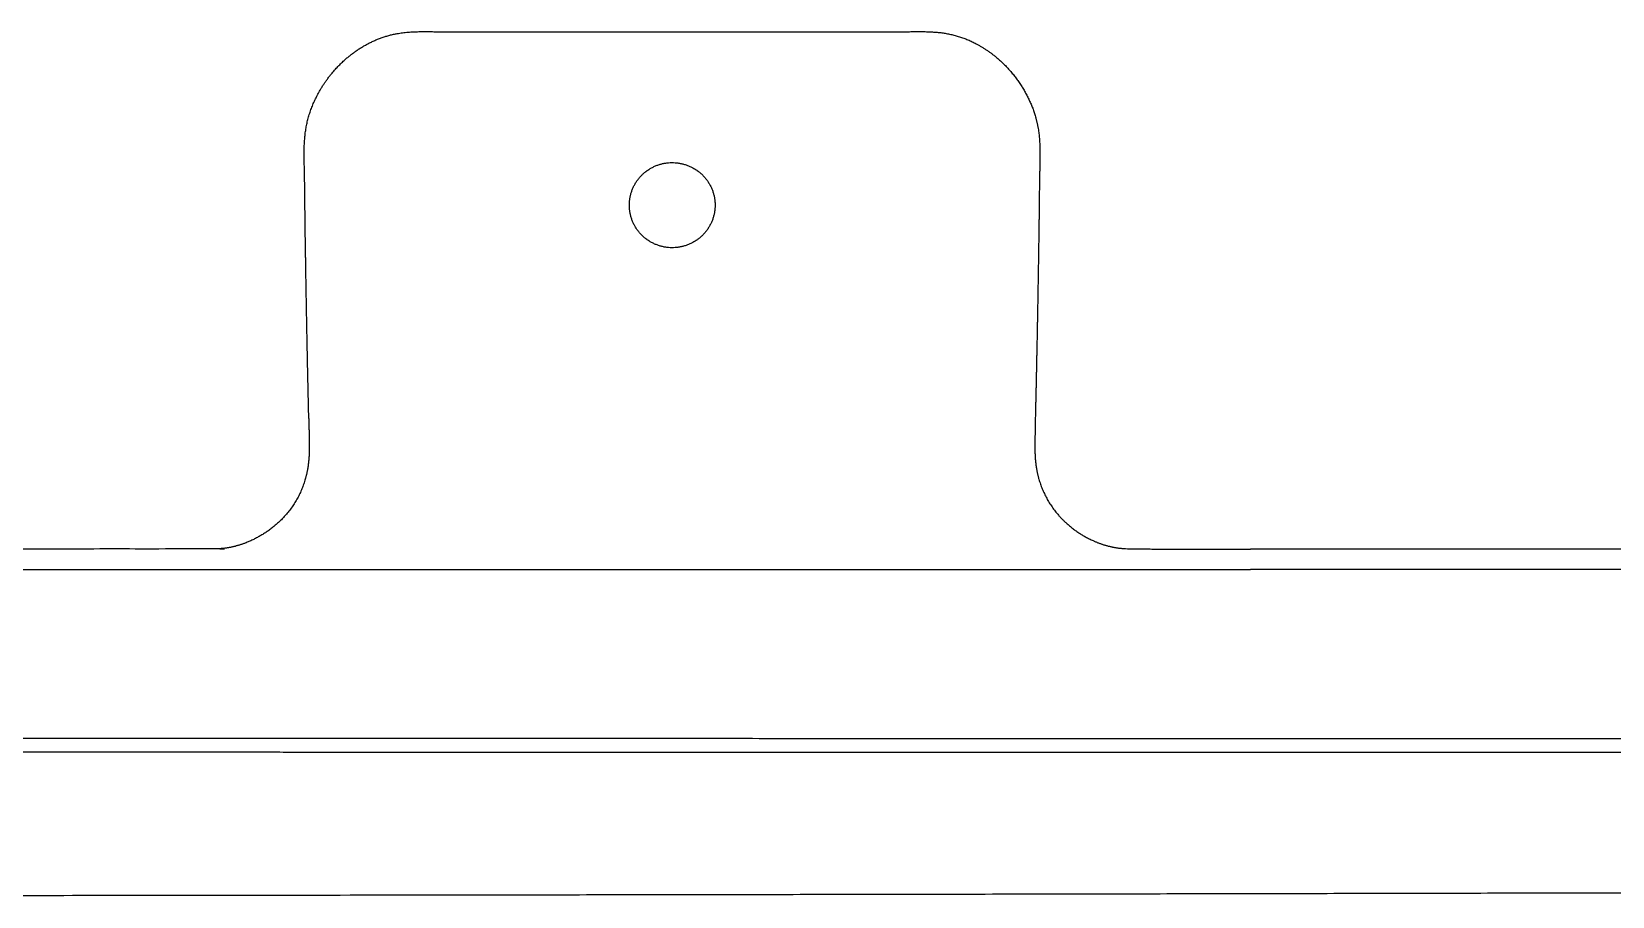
# Model space of a CAD drawing. Extents: x -912 to 8450, y -583 to 4401.
# Drawn here: x 5619.8 to 5950.5, y -160.3 to 20.7 of the extents above; entities that cross this region are included whole.
import ezdxf

# ---------------------------------------------------------------- set-up
doc = ezdxf.new("R2010")
doc.units = 0
doc.header["$MEASUREMENT"] = 0
doc.layers.add('4', color=7, linetype='CONTINUOUS')

msp = doc.modelspace()

# ---------------------------------------------------------------- linework, layer by layer
at = {"layer": '4', "color": 3, "linetype": 'CONTINUOUS'}
for p, q in [((6324.7809, -87.596114), (5874.7809, -87.596114)), ((6324.7809, -91.850342), (5874.7809, -91.850342))]:
    msp.add_line(p, q, dxfattribs=at)
for points, knots in [([(5677.7891, -60.279319), (5677.6566, -54.647831), (5677.5334, -49.010028), (5677.4193, -43.366667), (5677.2608, -34.89662), (5677.1271, -26.414791), (5677.0806, -23.589199), (5676.9931, -17.934034), (5676.9488, -12.274781), (5676.9422, -9.453154), (5676.6869, -5.134823), (5676.9563, -0.848185), (5677.5388, 3.33829), (5679.1742, 7.338733), (5682.298, 12.076729), (5685.2475, 15.075658), (5690.2823, 18.410355), (5693.2796, 19.739723), (5696.4614, 20.413188), (5700.9746, 20.826102), (5705.5349, 20.5972), (5708.2058, 20.604139), (5713.5656, 20.653697), (5718.9287, 20.654592), (5721.6096, 20.645364), (5735.0141, 20.649596), (5748.4193, 20.646403), (5759.1427, 20.646392), (5772.548, 20.649581), (5785.9525, 20.645342), (5788.6335, 20.654671), (5793.9966, 20.653325), (5799.3565, 20.604384), (5802.0272, 20.598721), (5806.0362, 20.798911), (5810.0093, 20.499516), (5813.7255, 19.9665), (5817.2733, 18.554909), (5821.6177, 15.656649), (5824.3896, 12.950465), (5826.6099, 9.805175), (5828.5651, 6.619472), (5829.923, 3.124168), (5830.4819, 0.850771), (5830.8435, -3.338937), (5830.7122, -7.559501), (5830.6118, -11.335677), (5830.5988, -15.107668), (5830.5, -22.652789), (5830.4075, -28.30637), (5830.2535, -37.724833), (5830.1065, -45.251399), (5829.9478, -52.767172), (5829.8635, -56.524924), (5829.7751, -60.279901)], [0, 0, 0, 0, 0, 0, 0.096435459, 0.096435459, 0.096435459, 0.14458638, 0.14458638, 0.14458638, 0.1927373, 0.1927373, 0.1927373, 0.21766229, 0.21766229, 0.26458763, 0.26458763, 0.28794312, 0.28794312, 0.31917496, 0.31917496, 0.31917496, 0.36438035, 0.36438035, 0.36438035, 0.40958574, 0.40958574, 0.40958574, 0.5904073, 0.5904073, 0.5904073, 0.63561269, 0.63561269, 0.63561269, 0.68081808, 0.68081808, 0.68081808, 0.70280672, 0.70280672, 0.74412125, 0.74412125, 0.76783759, 0.76783759, 0.76783759, 0.80726067, 0.80726067, 0.80726067, 0.83937014, 0.83937014, 0.87147961, 0.87147961, 0.93569854, 0.93569854, 1, 1, 1, 1, 1, 1]), ([(5744.8458, -15.642873), (5744.8458, -12.848003), (5745.9462, -10.053133), (5748.1602, -7.844101), (5753.7738, -5.639532), (5759.4186, -7.815457), (5761.6718, -10.009526), (5762.7821, -12.8262), (5762.7821, -15.642873)], [0, 0, 0, 0, 0, 0, 0.5, 0.5, 0.5, 1, 1, 1, 1, 1, 1]), ([(5762.7821, -15.642873), (5762.7821, -18.459548), (5761.6718, -21.276222), (5759.4186, -23.470291), (5753.7738, -25.646216), (5748.1602, -23.441646), (5745.9462, -21.232615), (5744.8458, -18.437745), (5744.8458, -15.642873)], [0, 0, 0, 0, 0, 0, 0.5, 0.5, 0.5, 1, 1, 1, 1, 1, 1]), ([(5677.7891, -60.279336), (5677.808, -61.570963), (5677.8264, -62.862444), (5677.8618, -64.153067), (5677.9426, -67.57577), (5677.697, -70.988319), (5677.2026, -73.089151), (5675.6334, -77.163665), (5673.0387, -80.673585), (5670.5815, -83.165537), (5667.6785, -85.08283), (5664.4637, -86.416752), (5662.3584, -87.125232), (5660.1808, -87.495782), (5659.2407, -87.583543), (5578.582, -87.636561), (5497.9243, -87.560436), (5418.2099, -87.620349), (5298.6392, -87.586545), (5179.0681, -87.605768), (5139.2113, -87.595063), (5079.4256, -87.603738), (5019.6403, -87.598514), (4989.7472, -87.601724), (4954.873, -87.598558), (4919.9974, -87.600915), (4902.5608, -87.598628), (4885.1226, -87.601067), (4877.6499, -87.598055), (4872.6677, -87.615397), (4867.6843, -87.570822), (4865.2028, -87.516311), (4860.4614, -87.775881), (4855.7578, -87.353068), (4853.5796, -86.732576), (4849.5255, -84.944273), (4846.0585, -82.214178), (4844.5221, -80.662222), (4841.9385, -77.172041), (4840.3689, -73.119825), (4839.8688, -71.009146), (4839.6216, -67.586424), (4839.7025, -64.153256), (4839.7379, -62.862752), (4839.7562, -61.571409), (4839.7751, -60.279917)], [0, 0, 0, 0, 0, 0, 0.0074488826, 0.0074488826, 0.0074488826, 0.019713264, 0.019713264, 0.019713264, 0.032310695, 0.032310695, 0.039527398, 0.039527398, 0.039527398, 0.04491837, 0.04491837, 0.04491837, 0.50000057, 0.50000057, 0.50000057, 0.72754168, 0.72754168, 0.72754168, 0.84131223, 0.84131223, 0.8981975, 0.92664014, 0.92664014, 0.94086146, 0.94086146, 0.94086146, 0.95508278, 0.95508278, 0.95508278, 0.96781527, 0.96781527, 0.96781527, 0.98022683, 0.98022683, 0.98022683, 0.99255191, 0.99255191, 0.99255191, 1, 1, 1, 1, 1, 1]), ([(5829.7751, -60.279917), (5829.7562, -61.571409), (5829.7379, -62.862752), (5829.7019, -64.153338), (5829.6219, -67.586616), (5829.8708, -71.009165), (5830.3682, -73.119993), (5831.9377, -77.171651), (5834.5227, -80.661919), (5836.058, -82.218752), (5838.7779, -84.351529), (5841.8584, -85.907925), (5843.9219, -86.774053), (5846.0921, -87.344462), (5848.3123, -87.530623), (5854.1757, -87.622099), (5860.0395, -87.62632), (5864.9534, -87.614209), (5869.8672, -87.602803), (5874.7809, -87.596116)], [0, 0, 0, 0, 0, 0, 0.102071, 0.102071, 0.102071, 0.27097783, 0.27097783, 0.27097783, 0.44106983, 0.44106983, 0.44106983, 0.54124277, 0.54124277, 0.61556573, 0.61556573, 0.61556573, 1, 1, 1, 1, 1, 1]), ([(4174.4005, -66.513348), (4174.4528, -68.99289), (4174.6265, -71.469693), (4175.1654, -73.929355), (4176.877, -78.424243), (4179.7574, -82.277013), (4181.3692, -83.923295), (4186.654, -88.102174), (4193.1247, -90.5012), (4197.5162, -91.516813), (4204.753, -91.961049), (4212.01, -91.844289), (4214.806, -91.840315), (4220.4011, -91.849205), (4225.9968, -91.852681), (4228.7946, -91.84987), (4248.3788, -91.85042), (4267.9631, -91.849966), (4284.7496, -91.850186), (4323.9182, -91.850107), (4363.0867, -91.85017), (4385.4688, -91.850146), (4452.6149, -91.850168), (4519.761, -91.850165), (4564.525, -91.850177), (4698.8172, -91.850189), (4833.1094, -91.850211), (4922.6375, -91.850218), (5166.7831, -91.850254), (5410.9287, -91.850276), (5565.5461, -91.85031), (5720.1635, -91.850311), (5874.7809, -91.850339)], [0, 0, 0, 0, 0, 0, 0.0073122517, 0.0073122517, 0.0073122517, 0.014010613, 0.014010613, 0.014010613, 0.026992663, 0.026992663, 0.026992663, 0.035151038, 0.035151038, 0.035151038, 0.043309414, 0.043309414, 0.043309414, 0.092259665, 0.092259665, 0.092259665, 0.15752667, 0.15752667, 0.15752667, 0.28806067, 0.28806067, 0.28806067, 0.54912868, 0.54912868, 0.54912868, 1, 1, 1, 1, 1, 1])]:
    msp.add_open_spline(points, degree=5, knots=knots, dxfattribs=at)
at = {"layer": '4', "color": 150, "linetype": 'CONTINUOUS'}
for points, knots in [([(7171.0138, -126.5963), (7110.7802, -126.65816), (7050.5465, -126.71622), (6990.3129, -126.77097), (6809.8924, -126.92574), (6629.4718, -127.05372), (6509.2849, -127.12669), (6299.0313, -127.23079), (6088.7776, -127.28452), (5998.7108, -127.29769), (5818.5773, -127.30147), (5638.4438, -127.25853), (5548.377, -127.2248), (5407.7084, -127.1527), (5267.0399, -127.05069), (5216.4381, -127.01304), (5100.7311, -126.92822), (4985.0242, -126.85661), (4919.9191, -126.82423), (4854.6876, -126.80372), (4789.4561, -126.80101), (4789.3292, -126.79561), (4788.9989, -126.82417), (4788.6877, -126.92598), (4788.5109, -127.01559), (4788.2008, -127.23978), (4787.998, -127.53501), (4787.9283, -127.6957), (4787.8944, -127.86272), (4787.8944, -128.02974)], [0, 0, 0, 0, 0, 0, 0.12633034, 0.12633034, 0.12633034, 0.37840267, 0.37840267, 0.37840267, 0.56730289, 0.56730289, 0.56730289, 0.7562031, 0.7562031, 0.7562031, 0.8623322, 0.8623322, 0.8623322, 0.99887964, 0.99887964, 0.99887964, 0.99914474, 0.99914474, 0.99914474, 0.99957237, 0.99957237, 0.99957237, 1, 1, 1, 1, 1, 1]), ([(7170.9646, -129.89243), (7058.2332, -129.91667), (6945.5018, -129.94771), (6832.7704, -129.98434), (6550.8539, -130.08089), (6268.9373, -130.16417), (6099.7521, -130.19729), (5891.2528, -130.19967), (5682.7534, -130.14742), (5643.4393, -130.13551), (5535.8685, -130.09705), (5428.2977, -130.04257), (5360.041, -129.99996), (5205.0203, -129.89111), (5049.9996, -129.78904), (4963.2357, -129.74323), (4876.3453, -129.71716), (4789.4549, -129.72623), (4789.3279, -129.72732), (4788.9977, -129.72183), (4788.6867, -129.70241), (4788.51, -129.68535), (4788.2004, -129.64267), (4787.9978, -129.58649), (4787.9283, -129.55592), (4787.8944, -129.52415), (4787.8944, -129.49238)], [0, 0, 0, 0, 0, 0, 0.23644064, 0.23644064, 0.23644064, 0.5912861, 0.5912861, 0.5912861, 0.6737427, 0.6737427, 0.6737427, 0.81690295, 0.81690295, 0.81690295, 0.99888004, 0.99888004, 0.99888004, 0.99914534, 0.99914534, 0.99914534, 0.99957267, 0.99957267, 0.99957267, 1, 1, 1, 1, 1, 1]), ([(7171.6125, -152.99358), (7022.7558, -154.36594), (6873.8958, -155.51968), (6725.034, -156.48894), (6486.832, -157.78606), (6248.6278, -158.72454), (6159.2879, -159.03011), (5980.6052, -159.5543), (5801.9221, -159.91316), (5712.5791, -160.05334), (5474.3983, -160.3251), (5236.2174, -160.32846), (5087.3797, -160.22667), (4938.4158, -160.01627), (4789.4525, -159.68785), (4789.3256, -159.68894), (4788.9957, -159.68219), (4788.6852, -159.65854), (4788.5088, -159.6378), (4788.1997, -159.58595), (4787.9976, -159.51776), (4787.9282, -159.48066), (4787.8944, -159.4421), (4787.8944, -159.40354)], [0, 0, 0, 0, 0, 0, 0.31213955, 0.31213955, 0.31213955, 0.4994672, 0.4994672, 0.4994672, 0.68680029, 0.68680029, 0.68680029, 0.99888143, 0.99888143, 0.99888143, 0.99914646, 0.99914646, 0.99914646, 0.99957323, 0.99957323, 0.99957323, 1, 1, 1, 1, 1, 1])]:
    msp.add_open_spline(points, degree=5, knots=knots, dxfattribs=at)

doc.saveas('drawing.dxf')
